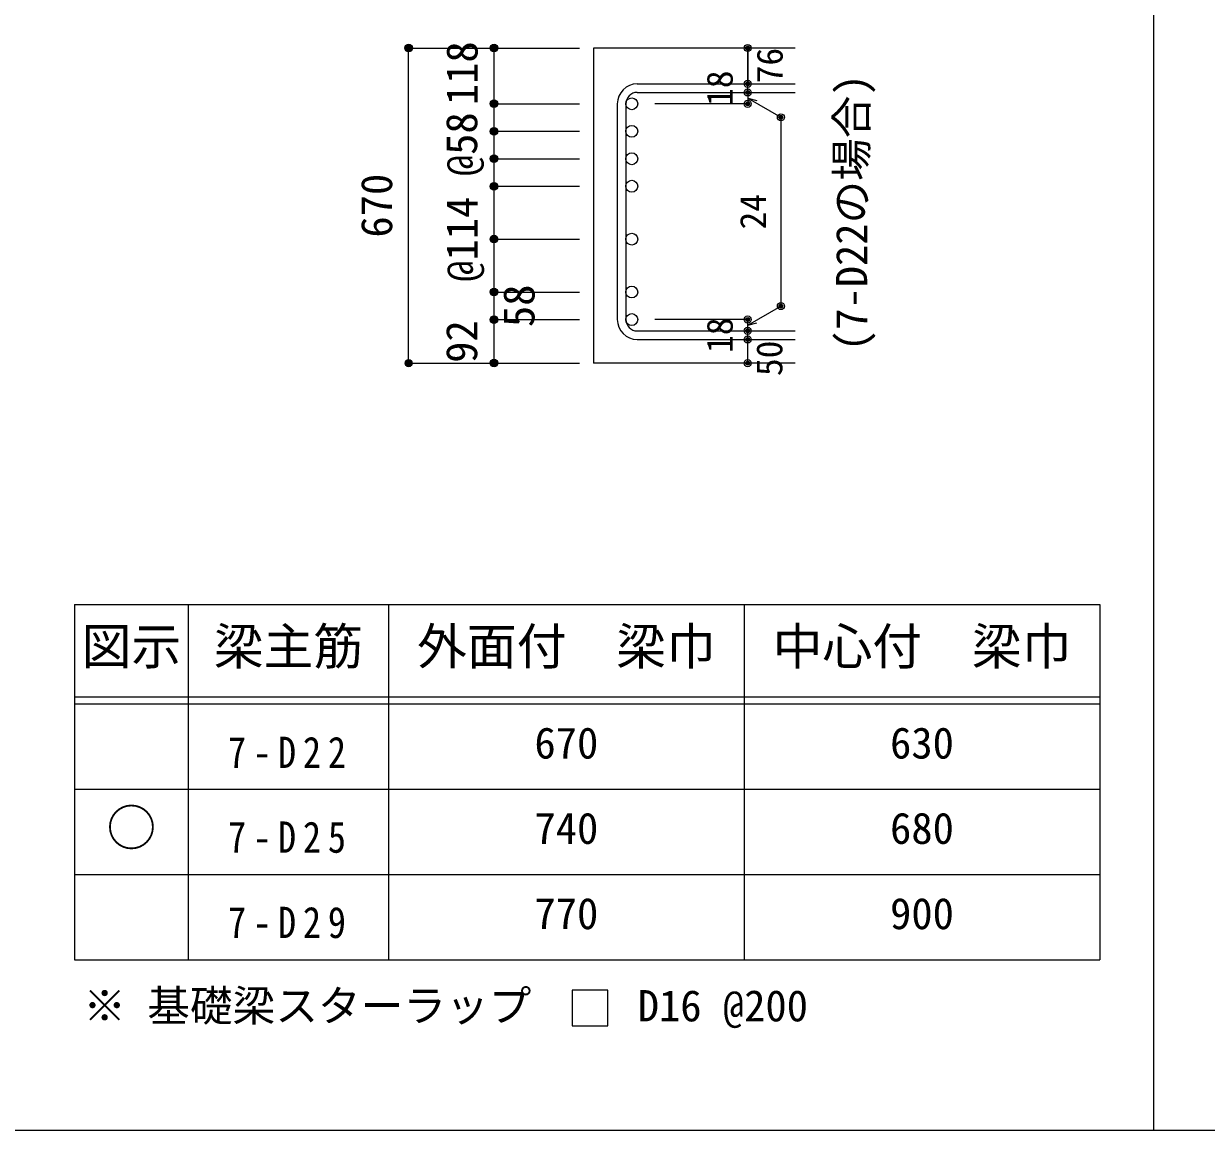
# Model space of a CAD drawing. Units: millimetres at full size, sheet at 1:30, with parts at other scales. Extents: x -5973 to 5954, y -4195 to 4201.
# Drawn here: x -3508 to -1013, y -4195 to -1860 of the extents above; entities that cross this region are included whole.
import ezdxf
from ezdxf.enums import TextEntityAlignment as Align

# ---------------------------------------------------------------- set-up
doc = ezdxf.new("R2010")
doc.units = ezdxf.units.MM
doc.header["$LTSCALE"] = 30
doc.header["$PDMODE"] = 32
doc.header["$PDSIZE"] = 15
for name, color, linetype in [('0-1_躯体線', 2, 'Continuous'), ('0-5_基礎梁筋', 7, 'Continuous'), ('0-6_スタラップ筋', 7, 'Continuous'), ('0-7_文字', 4, 'Continuous'), ('0-D_寸法', 4, 'Continuous'), ('6-7_文字', 7, 'Continuous'), ('6-E_枠', 7, 'Continuous'), ('F-0_枠', 6, 'Continuous')]:
    doc.layers.add(name, color=color, linetype=linetype)
doc.styles.add('ＭＳ ゴシック', font='')
doc.styles.get('ＭＳ ゴシック').set_extended_font_data('MS Gothic')

msp = doc.modelspace()

# ---------------------------------------------------------------- linework, layer by layer
at = {"layer": '0-1_躯体線'}
for p, q in [((-1880.8, -1911.12), (-2305.8, -1911.12)), ((-2305.8, -1911.12), (-2305.8, -2576.12)), ((-1880.8, -2576.12), (-2305.8, -2576.12))]:
    msp.add_line(p, q, dxfattribs=at)
at = {"layer": '0-5_基礎梁筋', "color": 3}
for centre in [(-2225.3, -2028.82), (-2225.3, -2086.82), (-2225.3, -2144.82), (-2225.3, -2202.82), (-2225.3, -2314.47), (-2225.3, -2314.47), (-2225.3, -2426.12), (-2225.3, -2426.12), (-2225.3, -2484.12), (-2225.3, -2484.12)]:
    msp.add_circle(centre, 12.5, dxfattribs=at)
at = {"layer": '0-6_スタラップ筋'}
for p, q in [((-2213.8, -1986.82), (-1880.8, -1986.82)), ((-2213.8, -2004.82), (-1880.8, -2004.82)), ((-2255.8, -2028.82), (-2255.8, -2484.12)), ((-2237.8, -2028.82), (-2237.8, -2484.12)), ((-2213.8, -2508.12), (-1880.8, -2508.12)), ((-2213.8, -2526.12), (-1880.8, -2526.12))]:
    msp.add_line(p, q, dxfattribs=at)
for centre, radius, start, end in [((-2213.8, -2028.82), 42, 90, 180), ((-2213.8, -2028.82), 24, 90, 180), ((-2213.8, -2484.12), 42, 180, 270), ((-2213.8, -2484.12), 24, 180, 270)]:
    msp.add_arc(centre, radius, start, end, dxfattribs=at)
at = {"layer": '0-D_寸法'}
for p, q in [((-2695.8, -1911.12), (-2515.8, -1911.12)), ((-2695.8, -1911.12), (-2515.8, -1911.12)), ((-2695.8, -2576.12), (-2695.8, -1911.12)), ((-2515.8, -1911.12), (-2335.8, -1911.12)), ((-2515.8, -1911.12), (-2335.8, -1911.12)), ((-2515.8, -2576.12), (-2515.8, -1911.12)), ((-1980.8, -2004.82), (-1980.8, -1986.82)), ((-1980.8, -2004.82), (-1980.8, -2028.82)), ((-1980.8, -2016.82), (-1910.74, -2057.27)), ((-1980.8, -2016.82), (-1961.48, -2022)), ((-2515.8, -2028.82), (-2335.8, -2028.82)), ((-2515.8, -2028.82), (-2335.8, -2028.82)), ((-1980.8, -2028.82), (-2176.89, -2028.82)), ((-1910.74, -2057.27), (-1910.74, -2455.67)), ((-2515.8, -2086.82), (-2335.8, -2086.82)), ((-2515.8, -2086.82), (-2335.8, -2086.82)), ((-2515.8, -2144.82), (-2335.8, -2144.82)), ((-2515.8, -2202.82), (-2335.8, -2202.82)), ((-2515.8, -2314.47), (-2335.8, -2314.47)), ((-2515.8, -2314.47), (-2335.8, -2314.47)), ((-2515.8, -2426.12), (-2335.8, -2426.12)), ((-2515.8, -2426.12), (-2335.8, -2426.12)), ((-1980.8, -2496.12), (-1910.74, -2455.67)), ((-2515.8, -2484.12), (-2335.8, -2484.12)), ((-2515.8, -2484.12), (-2335.8, -2484.12)), ((-1980.8, -2484.12), (-2176.89, -2484.12)), ((-1980.8, -2508.12), (-1980.8, -2484.12)), ((-1980.8, -2496.12), (-1961.48, -2490.95)), ((-1980.8, -2526.12), (-1980.8, -2508.12)), ((-1980.8, -2576.12), (-1980.8, -2526.12)), ((-2695.8, -2576.12), (-2515.8, -2576.12)), ((-2515.8, -2576.12), (-2335.8, -2576.12)), ((-2515.8, -2576.12), (-2335.8, -2576.12))]:
    msp.add_line(p, q, dxfattribs=at)
msp.add_lwpolyline([(-1980.8, -1986.82), (-1980.8, -1911.12), (-1980.8, -1986.82)], dxfattribs=at)
for centre, radius in [((-2695.8, -1911.12), 8), ((-2695.8, -1911.12), 7.2), ((-2695.8, -1911.12), 6.4), ((-2695.8, -1911.12), 5.6), ((-2695.8, -1911.12), 4.8), ((-2695.8, -1911.12), 4), ((-2695.8, -1911.12), 3.2), ((-2695.8, -1911.12), 2.4), ((-2695.8, -1911.12), 1.6), ((-2695.8, -1911.12), 0.8), ((-2515.8, -1911.12), 8), ((-2515.8, -1911.12), 7.2), ((-2515.8, -1911.12), 6.4), ((-2515.8, -1911.12), 5.6), ((-2515.8, -1911.12), 4.8), ((-2515.8, -1911.12), 4), ((-2515.8, -1911.12), 3.2), ((-2515.8, -1911.12), 2.4), ((-2515.8, -1911.12), 1.6), ((-2515.8, -1911.12), 0.8), ((-1980.8, -1911.12), 4), ((-1980.8, -1911.12), 3.6), ((-1980.8, -1911.12), 3.2), ((-1980.8, -1911.12), 2.8), ((-1980.8, -1911.12), 2.4), ((-1980.8, -1911.12), 2), ((-1980.8, -1911.12), 1.6), ((-1980.8, -1911.12), 1.2), ((-1980.8, -1911.12), 0.8), ((-1980.8, -1911.12), 0.4), ((-1980.8, -1986.82), 4), ((-1980.8, -1986.82), 3.6), ((-1980.8, -1986.82), 3.2), ((-1980.8, -1986.82), 2.8), ((-1980.8, -1986.82), 2.4), ((-1980.8, -1986.82), 2), ((-1980.8, -1986.82), 1.6), ((-1980.8, -1986.82), 1.2), ((-1980.8, -1986.82), 0.8), ((-1980.8, -1986.82), 0.4), ((-1980.8, -2004.82), 4), ((-1980.8, -2004.82), 3.6), ((-1980.8, -2004.82), 3.2), ((-1980.8, -2004.82), 2.8), ((-1980.8, -2004.82), 2.4), ((-1980.8, -2004.82), 2), ((-1980.8, -2004.82), 1.6), ((-1980.8, -2004.82), 1.2), ((-1980.8, -2004.82), 0.8), ((-1980.8, -2004.82), 0.4), ((-2515.8, -2028.82), 8), ((-2515.8, -2028.82), 7.2), ((-2515.8, -2028.82), 6.4), ((-2515.8, -2028.82), 5.6), ((-2515.8, -2028.82), 4.8), ((-2515.8, -2028.82), 4), ((-2515.8, -2028.82), 3.2), ((-2515.8, -2028.82), 2.4), ((-2515.8, -2028.82), 1.6), ((-2515.8, -2028.82), 0.8), ((-1980.8, -2028.82), 4), ((-1980.8, -2028.82), 3.6), ((-1980.8, -2028.82), 3.2), ((-1980.8, -2028.82), 2.8), ((-1980.8, -2028.82), 2.4), ((-1980.8, -2028.82), 2), ((-1980.8, -2028.82), 1.6), ((-1980.8, -2028.82), 1.2), ((-1980.8, -2028.82), 0.8), ((-1980.8, -2028.82), 0.4), ((-1910.74, -2057.27), 4), ((-1910.74, -2057.27), 3.6), ((-1910.74, -2057.27), 3.2), ((-1910.74, -2057.27), 2.8), ((-1910.74, -2057.27), 2.4), ((-1910.74, -2057.27), 2), ((-1910.74, -2057.27), 1.6), ((-1910.74, -2057.27), 1.2), ((-1910.74, -2057.27), 0.8), ((-1910.74, -2057.27), 0.4), ((-2515.8, -2086.82), 8), ((-2515.8, -2086.82), 7.2), ((-2515.8, -2086.82), 6.4), ((-2515.8, -2086.82), 5.6), ((-2515.8, -2086.82), 4.8), ((-2515.8, -2086.82), 4), ((-2515.8, -2086.82), 3.2), ((-2515.8, -2086.82), 2.4), ((-2515.8, -2086.82), 1.6), ((-2515.8, -2086.82), 0.8), ((-2515.8, -2144.82), 8), ((-2515.8, -2144.82), 7.2), ((-2515.8, -2144.82), 6.4), ((-2515.8, -2144.82), 5.6), ((-2515.8, -2144.82), 4.8), ((-2515.8, -2144.82), 4), ((-2515.8, -2144.82), 3.2), ((-2515.8, -2144.82), 2.4), ((-2515.8, -2144.82), 1.6), ((-2515.8, -2144.82), 0.8), ((-2515.8, -2202.82), 8), ((-2515.8, -2202.82), 7.2), ((-2515.8, -2202.82), 6.4), ((-2515.8, -2202.82), 5.6), ((-2515.8, -2202.82), 4.8), ((-2515.8, -2202.82), 4), ((-2515.8, -2202.82), 3.2), ((-2515.8, -2202.82), 2.4), ((-2515.8, -2202.82), 1.6), ((-2515.8, -2202.82), 0.8), ((-2515.8, -2314.47), 8), ((-2515.8, -2314.47), 8), ((-2515.8, -2314.47), 7.2), ((-2515.8, -2314.47), 7.2), ((-2515.8, -2314.47), 6.4), ((-2515.8, -2314.47), 6.4), ((-2515.8, -2314.47), 5.6), ((-2515.8, -2314.47), 5.6), ((-2515.8, -2314.47), 4.8), ((-2515.8, -2314.47), 4.8), ((-2515.8, -2314.47), 4), ((-2515.8, -2314.47), 4), ((-2515.8, -2314.47), 3.2), ((-2515.8, -2314.47), 3.2), ((-2515.8, -2314.47), 2.4), ((-2515.8, -2314.47), 2.4), ((-2515.8, -2314.47), 1.6), ((-2515.8, -2314.47), 1.6), ((-2515.8, -2314.47), 0.8), ((-2515.8, -2314.47), 0.8), ((-2515.8, -2426.12), 8), ((-2515.8, -2426.12), 8), ((-2515.8, -2426.12), 7.2), ((-2515.8, -2426.12), 7.2), ((-2515.8, -2426.12), 6.4), ((-2515.8, -2426.12), 6.4), ((-2515.8, -2426.12), 5.6), ((-2515.8, -2426.12), 5.6), ((-2515.8, -2426.12), 4.8), ((-2515.8, -2426.12), 4.8), ((-2515.8, -2426.12), 4), ((-2515.8, -2426.12), 4), ((-2515.8, -2426.12), 3.2), ((-2515.8, -2426.12), 3.2), ((-2515.8, -2426.12), 2.4), ((-2515.8, -2426.12), 2.4), ((-2515.8, -2426.12), 1.6), ((-2515.8, -2426.12), 1.6), ((-2515.8, -2426.12), 0.8), ((-2515.8, -2426.12), 0.8), ((-1910.74, -2455.67), 4), ((-1910.74, -2455.67), 3.6), ((-1910.74, -2455.67), 3.2), ((-1910.74, -2455.67), 2.8), ((-1910.74, -2455.67), 2.4), ((-1910.74, -2455.67), 2), ((-1910.74, -2455.67), 1.6), ((-1910.74, -2455.67), 1.2), ((-1910.74, -2455.67), 0.8), ((-1910.74, -2455.67), 0.4), ((-2515.8, -2484.12), 8), ((-2515.8, -2484.12), 8), ((-2515.8, -2484.12), 7.2), ((-2515.8, -2484.12), 7.2), ((-2515.8, -2484.12), 6.4), ((-2515.8, -2484.12), 6.4), ((-2515.8, -2484.12), 5.6), ((-2515.8, -2484.12), 5.6), ((-2515.8, -2484.12), 4.8), ((-2515.8, -2484.12), 4.8), ((-2515.8, -2484.12), 4), ((-2515.8, -2484.12), 4), ((-2515.8, -2484.12), 3.2), ((-2515.8, -2484.12), 3.2), ((-2515.8, -2484.12), 2.4), ((-2515.8, -2484.12), 2.4), ((-2515.8, -2484.12), 1.6), ((-2515.8, -2484.12), 1.6), ((-2515.8, -2484.12), 0.8), ((-2515.8, -2484.12), 0.8), ((-1980.8, -2484.12), 4), ((-1980.8, -2484.12), 3.6), ((-1980.8, -2484.12), 3.2), ((-1980.8, -2484.12), 2.8), ((-1980.8, -2484.12), 2.4), ((-1980.8, -2484.12), 2), ((-1980.8, -2484.12), 1.6), ((-1980.8, -2484.12), 1.2), ((-1980.8, -2484.12), 0.8), ((-1980.8, -2484.12), 0.4), ((-1980.8, -2508.12), 4), ((-1980.8, -2508.12), 3.6), ((-1980.8, -2508.12), 3.2), ((-1980.8, -2508.12), 2.8), ((-1980.8, -2508.12), 2.4), ((-1980.8, -2508.12), 2), ((-1980.8, -2508.12), 1.6), ((-1980.8, -2508.12), 1.2), ((-1980.8, -2508.12), 0.8), ((-1980.8, -2508.12), 0.4), ((-1980.8, -2526.12), 4), ((-1980.8, -2526.12), 3.6), ((-1980.8, -2526.12), 3.2), ((-1980.8, -2526.12), 2.8), ((-1980.8, -2526.12), 2.4), ((-1980.8, -2526.12), 2), ((-1980.8, -2526.12), 1.6), ((-1980.8, -2526.12), 1.2), ((-1980.8, -2526.12), 0.8), ((-1980.8, -2526.12), 0.4), ((-2695.8, -2576.12), 7.2), ((-2515.8, -2576.12), 8), ((-2515.8, -2576.12), 8), ((-2515.8, -2576.12), 7.2), ((-2515.8, -2576.12), 7.2), ((-2695.8, -2576.12), 6.4), ((-2695.8, -2576.12), 5.6), ((-2695.8, -2576.12), 4.8), ((-2695.8, -2576.12), 4), ((-2695.8, -2576.12), 3.2), ((-2695.8, -2576.12), 2.4), ((-2695.8, -2576.12), 1.6), ((-2695.8, -2576.12), 0.8), ((-2515.8, -2576.12), 6.4), ((-2515.8, -2576.12), 6.4), ((-2515.8, -2576.12), 5.6), ((-2515.8, -2576.12), 5.6), ((-2515.8, -2576.12), 4.8), ((-2515.8, -2576.12), 4.8), ((-2515.8, -2576.12), 4), ((-2515.8, -2576.12), 4), ((-2515.8, -2576.12), 3.2), ((-2515.8, -2576.12), 3.2), ((-2515.8, -2576.12), 2.4), ((-2515.8, -2576.12), 2.4), ((-2515.8, -2576.12), 1.6), ((-2515.8, -2576.12), 1.6), ((-2515.8, -2576.12), 0.8), ((-2515.8, -2576.12), 0.8), ((-1980.8, -2576.12), 4), ((-1980.8, -2576.12), 3.6), ((-1980.8, -2576.12), 3.2), ((-1980.8, -2576.12), 2.8), ((-1980.8, -2576.12), 2.4), ((-1980.8, -2576.12), 2), ((-1980.8, -2576.12), 1.6), ((-1980.8, -2576.12), 1.2), ((-1980.8, -2576.12), 0.8), ((-1980.8, -2576.12), 0.4)]:
    msp.add_circle(centre, radius, dxfattribs=at)
at = {"layer": '0-D_寸法', "color": 7}
for p in [(-2695.8, -1911.12), (-2695.8, -1911.12), (-2515.8, -1911.12), (-1980.8, -1911.12), (-1980.8, -1986.82), (-1980.8, -2004.82), (-2515.8, -2028.82), (-1980.8, -2028.82), (-1910.74, -2057.27), (-2515.8, -2086.82), (-2515.8, -2144.82), (-2515.8, -2144.82), (-2515.8, -2202.82), (-2515.8, -2202.82), (-2515.8, -2314.47), (-2515.8, -2314.47), (-2515.8, -2426.12), (-2515.8, -2426.12), (-1910.74, -2455.67), (-2515.8, -2484.12), (-2515.8, -2484.12), (-1980.8, -2484.12), (-1980.8, -2484.12), (-1980.8, -2508.12), (-1980.8, -2526.12), (-2695.8, -2576.12), (-2695.8, -2576.12), (-2515.8, -2576.12), (-2515.8, -2576.12), (-1980.8, -2576.12)]:
    msp.add_point(p, dxfattribs=at)
at = {"layer": '6-7_文字'}
msp.add_lwpolyline([(-2351.01, -3974.69), (-2276.01, -3974.69), (-2276.01, -3899.69), (-2351.01, -3899.69)], close=True, dxfattribs=at)
at = {"layer": '6-E_枠', "color": 3}
for p, q in [((-3400.52, -3085.43), (-3400.52, -3835.43)), ((-3400.52, -3085.43), (-1238, -3085.43)), ((-1238, -3085.43), (-1238, -3835.43)), ((-3400.52, -3835.43), (-1238, -3835.43))]:
    msp.add_line(p, q, dxfattribs=at)
at = {"layer": '6-E_枠'}
for p, q in [((-3160.52, -3085.43), (-3160.52, -3835.43)), ((-2738, -3085.43), (-2738, -3835.43)), ((-1988, -3085.43), (-1988, -3835.43)), ((-3400.52, -3280.43), (-1238, -3280.43)), ((-3400.52, -3295.43), (-1238, -3295.43)), ((-3400.52, -3475.43), (-1238, -3475.43)), ((-3400.52, -3655.43), (-1238, -3655.43))]:
    msp.add_line(p, q, dxfattribs=at)
at = {"layer": 'F-0_枠', "color": 2}
msp.add_line((-1124.64, 4201.15), (-1124.64, -4195.24), dxfattribs=at)
at = {"layer": 'F-0_枠'}
msp.add_lwpolyline([(5954.1, -4195.24), (590.94, -4195.24), (-5972.88, -4195.24)], dxfattribs=at)

# ---------------------------------------------------------------- texts
at = {"layer": '0-7_文字', "color": 7, "style": 'ＭＳ ゴシック'}
msp.add_text('(7-D22の場合)', height=65.98, rotation=90, dxfattribs=at).set_placement((-1708.91, -2550.74), align=Align.BOTTOM_LEFT)
at = {"layer": '0-D_寸法', "style": 'ＭＳ ゴシック'}
for s, height, p in [('118', 65.98, (-2530.8, -2031.62)), ('76', 54.99, (-1890.42, -1985.53)), ('18', 54.99, (-1995.8, -2033.32)), ('@58', 65.98, (-2531.44, -2181.47)), ('670', 65.98, (-2710.8, -2311.12)), ('@114', 65.98, (-2530.8, -2404.47)), ('24', 54.99, (-1925.74, -2293.97)), ('58', 65.98, (-2410.62, -2500.04)), ('92', 65.98, (-2531.49, -2575.41)), ('18', 54.99, (-1995.8, -2554.62)), ('50', 54.99, (-1891.16, -2603.35))]:
    msp.add_text(s, height=height, rotation=90, dxfattribs=at).set_placement(p, align=Align.BOTTOM_LEFT)
at = {"layer": '6-7_文字', "color": 2, "style": 'ＭＳ ゴシック'}
for s, p in [('図示', (-3385.52, -3235.43)), ('梁主筋', (-3106.76, -3235.43)), ('外面付\u3000梁巾', (-2678, -3235.43)), ('中心付\u3000梁巾', (-1928, -3235.43)), ('○', (-3333.02, -3617.93))]:
    msp.add_text(s, height=76.98, dxfattribs=at).set_placement(p, align=Align.BOTTOM_LEFT)
at = {"layer": '6-7_文字', "style": 'ＭＳ ゴシック'}
for s, p in [('670', (-2430.5, -3430.43)), ('630', (-1680.5, -3430.43)), ('740', (-2430.5, -3610.43)), ('680', (-1680.5, -3610.43)), ('770', (-2430.5, -3790.43)), ('900', (-1680.5, -3790.43)), ('※ 基礎梁スターラップ     D16 @200', (-3381.96, -3985.01))]:
    msp.add_text(s, height=65.98, dxfattribs=at).set_placement(p, align=Align.BOTTOM_LEFT)
at = {"layer": '6-7_文字', "char_height": 65.98, "attachment_point": 7, "style": 'ＭＳ ゴシック'}
for s, insert in [('\\T1.38;\\W0.85;7-D22', (-3076.76, -3430.43)), ('\\T1.38;\\W0.85;7-D25', (-3076.76, -3610.43)), ('\\T1.38;\\W0.85;7-D29', (-3076.76, -3790.43))]:
    msp.add_mtext(s, dxfattribs=dict(at, insert=insert))

doc.saveas('drawing.dxf')
